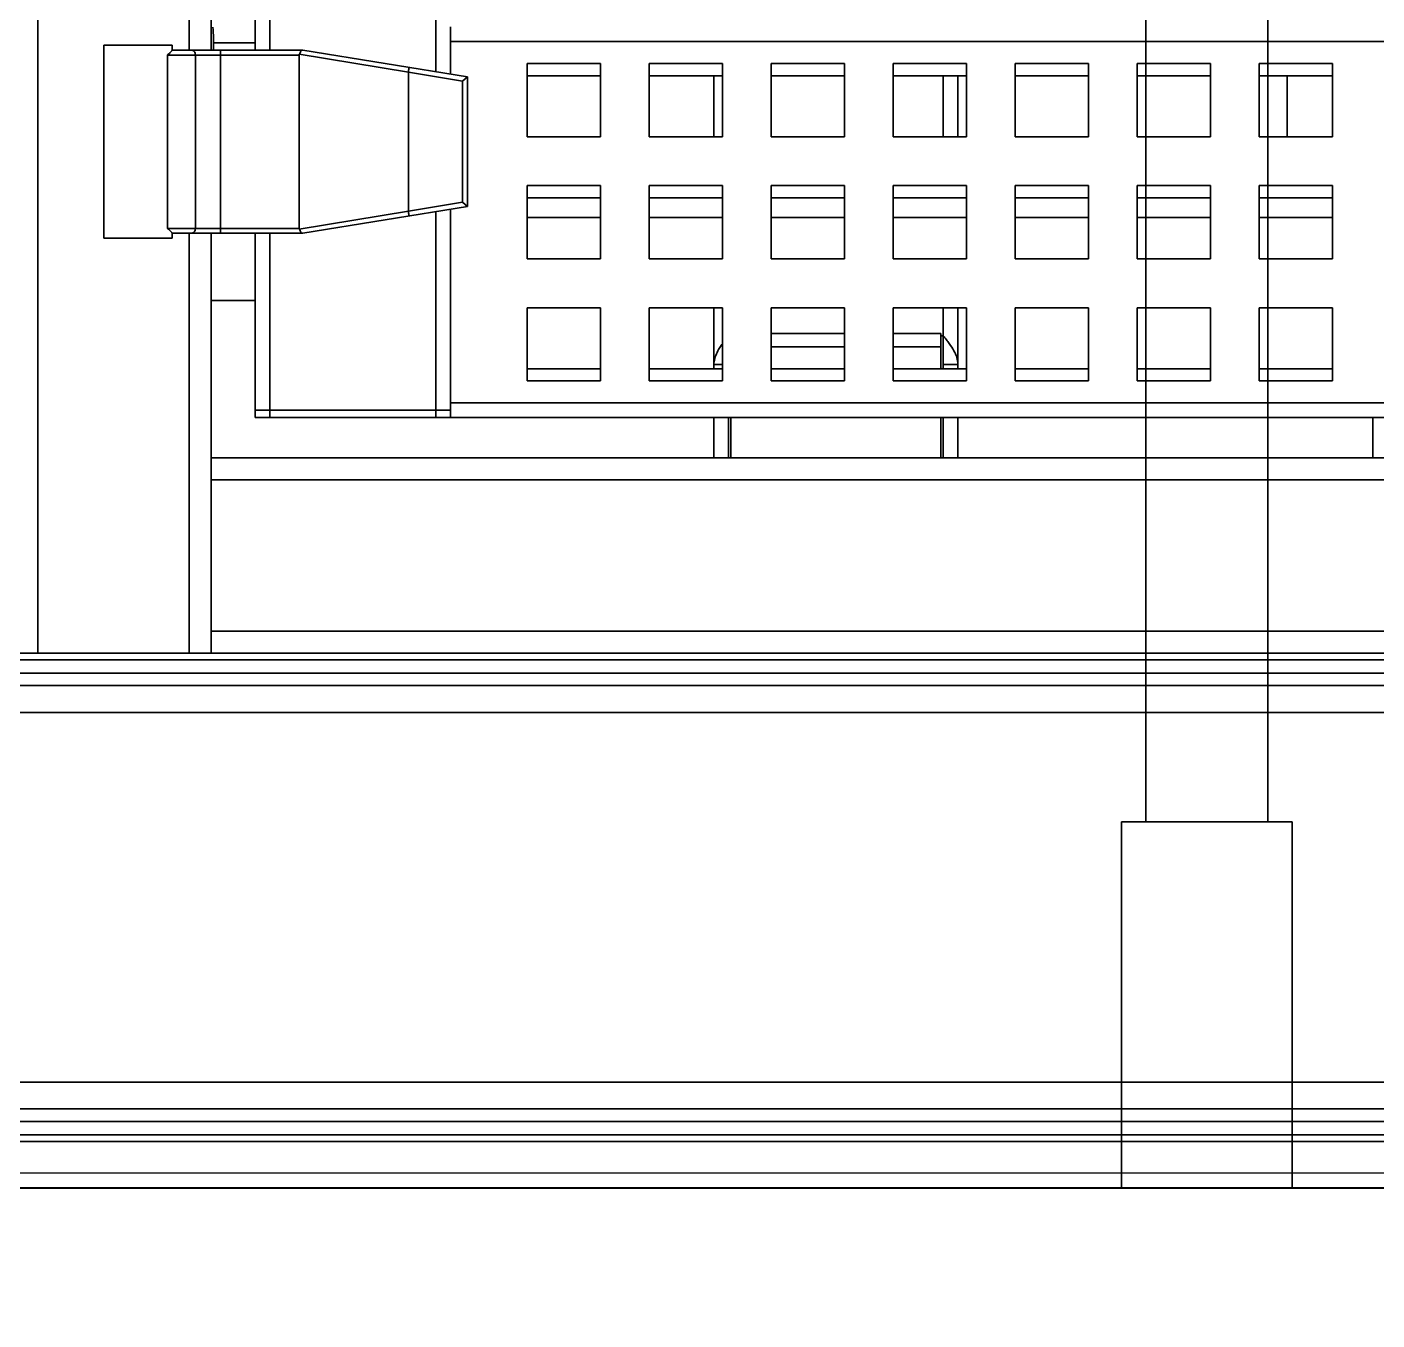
# Model space of a CAD drawing. Header units: millimetres. Extents: x 32496 to 166256, y 3504 to 23939.
# Drawn here: x 70662 to 71215, y 12027 to 12557 of the extents above; entities that cross this region are included whole.
import ezdxf

# ---------------------------------------------------------------- set-up
doc = ezdxf.new("R2010")
doc.units = ezdxf.units.MM
doc.layers.get('0').update_dxf_attribs({"lineweight": 35})
doc.layers.add('02___PRT_ALL_AXES', color=90, linetype='Continuous')

# ---------------------------------------------------------------- blocks, each defined once
blk = doc.blocks.new('DRGTJHYTHRTTR')
at = {"color": 7, "linetype": 'Continuous'}
for p, q in [((53199.04, -50735.69), (53199.04, -50335.69)), ((53249.04, -50735.69), (53249.04, -50335.69)), ((53189.04, -50885.69), (53189.04, -50735.69)), ((53189.04, -50735.69), (53259.04, -50735.69)), ((53259.04, -50885.69), (53259.04, -50735.69))]:
    blk.add_line(p, q, dxfattribs=at)
at = {"layer": '02___PRT_ALL_AXES', "color": 7, "linetype": 'Continuous'}
blk.add_line((60556.04, -50885.69), (45964.04, -50885.69), dxfattribs=at)
blk = doc.blocks.new('8-1250')
at = {"linetype": 'Continuous'}
for p, q in [((-2380.13, -32152.29), (-2380.13, -34671.29)), ((-2217.13, -34433.17), (-2217.13, -33790.41)), ((-2318.13, -33799.29), (-2318.13, -34424.29)), ((-2309.13, -33799.29), (-2309.13, -34424.29)), ((-2291.13, -34424.29), (-2291.13, -33799.29)), ((-2285.13, -33799.29), (-2285.13, -34424.29)), ((-2211.13, -34434.15), (-2211.13, -34414.79)), ((-2325.13, -34422.29), (-2353.13, -34422.29)), ((-2353.13, -34501.29), (-2353.13, -34422.29)), ((-2325.13, -34424.29), (-2325.13, -34422.29)), ((-2308.13, -34421.29), (-2291.13, -34421.29)), ((-1585.13, -34420.79), (-2211.13, -34420.79)), ((-2273.13, -34426.29), (-2327.1, -34426.29)), ((-2327.1, -34426.29), (-2327.1, -34497.29)), ((-2325.13, -34424.29), (-2271.63, -34424.29)), ((-2315.62, -34497.29), (-2315.62, -34426.29)), ((-2305.3, -34424.29), (-2305.3, -34499.29)), ((-2273.13, -34426.29), (-2273.13, -34497.29)), ((-2273.05, -34426.01), (-2228.32, -34433.29)), ((-2271.63, -34424.29), (-2204.13, -34435.29)), ((-2228.33, -34433.37), (-2206.13, -34436.99)), ((-2228.33, -34433.37), (-2228.33, -34490.21)), ((-2149.63, -34429.79), (-2179.63, -34429.79)), ((-2179.63, -34429.79), (-2179.63, -34459.79)), ((-2149.63, -34459.79), (-2149.63, -34429.79)), ((-2099.63, -34429.79), (-2129.63, -34429.79)), ((-2129.63, -34429.79), (-2129.63, -34459.79)), ((-2099.63, -34459.79), (-2099.63, -34429.79)), ((-2049.63, -34429.79), (-2079.63, -34429.79)), ((-2079.63, -34429.79), (-2079.63, -34459.79)), ((-2049.63, -34459.79), (-2049.63, -34429.79)), ((-1999.63, -34429.79), (-2029.63, -34429.79)), ((-2029.63, -34429.79), (-2029.63, -34459.79)), ((-1999.63, -34459.79), (-1999.63, -34429.79)), ((-1949.63, -34429.79), (-1979.63, -34429.79)), ((-1979.63, -34429.79), (-1979.63, -34459.79)), ((-1949.63, -34459.79), (-1949.63, -34429.79)), ((-1899.63, -34429.79), (-1929.63, -34429.79)), ((-1929.63, -34429.79), (-1929.63, -34459.79)), ((-1899.63, -34459.79), (-1899.63, -34429.79)), ((-1849.63, -34429.79), (-1879.63, -34429.79)), ((-1879.63, -34429.79), (-1879.63, -34459.79)), ((-1849.63, -34459.79), (-1849.63, -34429.79)), ((-2204.13, -34435.29), (-2206.13, -34436.99)), ((-2206.13, -34486.59), (-2206.13, -34436.99)), ((-2204.13, -34435.29), (-2204.13, -34488.29)), ((-2179.63, -34434.79), (-2149.63, -34434.79)), ((-2129.63, -34434.79), (-2099.63, -34434.79)), ((-2103.13, -34459.79), (-2103.13, -34434.79)), ((-2079.63, -34434.79), (-2049.63, -34434.79)), ((-2029.63, -34434.79), (-1999.63, -34434.79)), ((-2009.13, -34459.79), (-2009.13, -34434.79)), ((-2003.13, -34434.79), (-2003.13, -34459.79)), ((-1979.63, -34434.79), (-1949.63, -34434.79)), ((-1929.63, -34434.79), (-1899.63, -34434.79)), ((-1879.63, -34434.79), (-1849.63, -34434.79)), ((-1868.13, -34434.79), (-1868.13, -34459.79)), ((-2179.63, -34459.79), (-2149.63, -34459.79)), ((-2129.63, -34459.79), (-2099.63, -34459.79)), ((-2079.63, -34459.79), (-2049.63, -34459.79)), ((-2029.63, -34459.79), (-1999.63, -34459.79)), ((-1979.63, -34459.79), (-1949.63, -34459.79)), ((-1929.63, -34459.79), (-1899.63, -34459.79)), ((-1879.63, -34459.79), (-1849.63, -34459.79)), ((-2149.63, -34479.79), (-2179.63, -34479.79)), ((-2179.63, -34479.79), (-2179.63, -34509.79)), ((-2149.63, -34509.79), (-2149.63, -34479.79)), ((-2099.63, -34479.79), (-2129.63, -34479.79)), ((-2129.63, -34479.79), (-2129.63, -34509.79)), ((-2099.63, -34509.79), (-2099.63, -34479.79)), ((-2049.63, -34479.79), (-2079.63, -34479.79)), ((-2079.63, -34479.79), (-2079.63, -34509.79)), ((-2049.63, -34509.79), (-2049.63, -34479.79)), ((-1999.63, -34479.79), (-2029.63, -34479.79)), ((-2029.63, -34479.79), (-2029.63, -34509.79)), ((-1999.63, -34509.79), (-1999.63, -34479.79)), ((-1949.63, -34479.79), (-1979.63, -34479.79)), ((-1979.63, -34479.79), (-1979.63, -34509.79)), ((-1949.63, -34509.79), (-1949.63, -34479.79)), ((-1899.63, -34479.79), (-1929.63, -34479.79)), ((-1929.63, -34479.79), (-1929.63, -34509.79)), ((-1899.63, -34509.79), (-1899.63, -34479.79)), ((-1849.63, -34479.79), (-1879.63, -34479.79)), ((-1879.63, -34479.79), (-1879.63, -34509.79)), ((-1849.63, -34509.79), (-1849.63, -34479.79)), ((-2271.63, -34499.29), (-2204.13, -34488.29)), ((-2206.13, -34486.59), (-2228.33, -34490.21)), ((-2211.13, -34574.79), (-2211.13, -34489.43)), ((-2204.13, -34488.29), (-2206.13, -34486.59)), ((-2149.63, -34484.79), (-2179.63, -34484.79)), ((-2099.63, -34484.79), (-2129.63, -34484.79)), ((-2049.63, -34484.79), (-2079.63, -34484.79)), ((-1999.63, -34484.79), (-2029.63, -34484.79)), ((-1949.63, -34484.79), (-1979.63, -34484.79)), ((-1899.63, -34484.79), (-1929.63, -34484.79)), ((-1849.63, -34484.79), (-1879.63, -34484.79)), ((-2228.32, -34490.28), (-2273.05, -34497.57)), ((-2217.13, -34571.79), (-2217.13, -34490.41)), ((-2149.63, -34492.79), (-2179.63, -34492.79)), ((-2099.63, -34492.79), (-2129.63, -34492.79)), ((-2049.63, -34492.79), (-2079.63, -34492.79)), ((-1999.63, -34492.79), (-2029.63, -34492.79)), ((-1949.63, -34492.79), (-1979.63, -34492.79)), ((-1899.63, -34492.79), (-1929.63, -34492.79)), ((-1849.63, -34492.79), (-1879.63, -34492.79)), ((-2327.1, -34497.29), (-2273.13, -34497.29)), ((-2325.13, -34499.29), (-2271.63, -34499.29)), ((-2325.13, -34499.29), (-2325.13, -34501.29)), ((-2318.13, -34499.29), (-2318.13, -34671.29)), ((-2309.13, -34499.29), (-2309.13, -34591.29)), ((-2291.13, -34571.79), (-2291.13, -34499.29)), ((-2285.13, -34499.29), (-2285.13, -34571.79)), ((-2353.13, -34501.29), (-2325.13, -34501.29)), ((-2179.63, -34509.79), (-2149.63, -34509.79)), ((-2129.63, -34509.79), (-2099.63, -34509.79)), ((-2079.63, -34509.79), (-2049.63, -34509.79)), ((-2029.63, -34509.79), (-1999.63, -34509.79)), ((-1979.63, -34509.79), (-1949.63, -34509.79)), ((-1929.63, -34509.79), (-1899.63, -34509.79)), ((-1879.63, -34509.79), (-1849.63, -34509.79)), ((-2291.13, -34526.79), (-2309.13, -34526.79)), ((-2149.63, -34529.79), (-2179.63, -34529.79)), ((-2179.63, -34529.79), (-2179.63, -34559.79)), ((-2149.63, -34559.79), (-2149.63, -34529.79)), ((-2099.63, -34529.79), (-2129.63, -34529.79)), ((-2129.63, -34529.79), (-2129.63, -34559.79)), ((-2103.13, -34554.79), (-2103.13, -34529.79)), ((-2099.63, -34559.79), (-2099.63, -34529.79)), ((-2049.63, -34529.79), (-2079.63, -34529.79)), ((-2079.63, -34529.79), (-2079.63, -34559.79)), ((-2049.63, -34559.79), (-2049.63, -34529.79)), ((-1999.63, -34529.79), (-2029.63, -34529.79)), ((-2029.63, -34529.79), (-2029.63, -34559.79)), ((-2009.13, -34541.29), (-2009.13, -34529.79)), ((-2003.13, -34554.79), (-2003.13, -34529.79)), ((-1999.63, -34559.79), (-1999.63, -34529.79)), ((-1949.63, -34529.79), (-1979.63, -34529.79)), ((-1979.63, -34529.79), (-1979.63, -34559.79)), ((-1949.63, -34559.79), (-1949.63, -34529.79)), ((-1899.63, -34529.79), (-1929.63, -34529.79)), ((-1929.63, -34529.79), (-1929.63, -34559.79)), ((-1899.63, -34559.79), (-1899.63, -34529.79)), ((-1849.63, -34529.79), (-1879.63, -34529.79)), ((-1879.63, -34529.79), (-1879.63, -34559.79)), ((-1849.63, -34559.79), (-1849.63, -34529.79)), ((-2079.63, -34540.41), (-2049.63, -34540.41)), ((-2029.63, -34540.41), (-2010.13, -34540.41)), ((-2010.13, -34554.79), (-2010.13, -34540.41)), ((-2009.13, -34541.29), (-2010.13, -34541.29)), ((-2009.13, -34554.79), (-2009.13, -34541.29)), ((-2049.63, -34545.85), (-2079.63, -34545.85)), ((-2010.13, -34545.85), (-2029.63, -34545.85)), ((-2149.63, -34554.79), (-2179.63, -34554.79)), ((-2099.63, -34554.79), (-2129.63, -34554.79)), ((-2099.63, -34553.09), (-2103.13, -34553.09)), ((-2049.63, -34554.79), (-2079.63, -34554.79)), ((-1999.63, -34554.79), (-2029.63, -34554.79)), ((-2003.13, -34553.09), (-2009.13, -34553.09)), ((-1949.63, -34554.79), (-1979.63, -34554.79)), ((-1899.63, -34554.79), (-1929.63, -34554.79)), ((-1849.63, -34554.79), (-1879.63, -34554.79)), ((-2179.63, -34559.79), (-2149.63, -34559.79)), ((-2129.63, -34559.79), (-2099.63, -34559.79)), ((-2079.63, -34559.79), (-2049.63, -34559.79)), ((-2029.63, -34559.79), (-1999.63, -34559.79)), ((-1979.63, -34559.79), (-1949.63, -34559.79)), ((-1929.63, -34559.79), (-1899.63, -34559.79)), ((-1879.63, -34559.79), (-1849.63, -34559.79)), ((-2211.13, -34571.79), (-2291.13, -34571.79)), ((-2291.13, -34571.79), (-2211.13, -34571.79)), ((-2291.13, -34574.79), (-2291.13, -34571.79)), ((-2285.13, -34571.79), (-2285.13, -34574.79)), ((-2217.13, -34574.79), (-2217.13, -34571.79)), ((-2211.13, -34568.79), (-1590.13, -34568.79)), ((-2291.13, -34574.79), (-2211.13, -34574.79)), ((-1585.13, -34574.79), (-2211.13, -34574.79)), ((-2103.13, -34574.79), (-2103.13, -34591.29)), ((-2097.13, -34591.29), (-2097.13, -34574.79)), ((-2096.13, -34591.29), (-2096.13, -34574.79)), ((-2010.13, -34591.29), (-2010.13, -34574.79)), ((-2009.13, -34574.79), (-2009.13, -34591.29)), ((-2003.13, -34591.29), (-2003.13, -34574.79)), ((-1833.13, -34574.79), (-1833.13, -34591.29)), ((-1583.32, -34591.29), (-2309.13, -34591.29)), ((-2309.13, -34671.29), (-2309.13, -34591.29)), ((-1580.73, -34600.29), (-2309.13, -34600.29)), ((-1386.63, -34662.29), (-2309.13, -34662.29)), ((-1303.63, -34671.29), (-2392.13, -34671.29)), ((3761.37, -34674.01), (-7907.13, -34674.01)), ((3761.37, -34679.48), (-7907.13, -34679.48)), ((3115.87, -34684.6), (-7857.13, -34684.6)), ((3115.87, -34695.54), (-7857.13, -34695.54)), ((4052.87, -34847.03), (-7783.13, -34847.03)), ((4052.87, -34857.98), (-7783.13, -34857.98)), ((4052.87, -34863.1), (-7783.13, -34863.1)), ((4052.87, -34868.57), (-7783.13, -34868.57)), ((4052.87, -34871.29), (-7783.13, -34871.29))]:
    blk.add_line(p, q, dxfattribs=at)
for centre, radius, start, end in [((-2363.13, -34421.29), 55, 357.292, 6.7169), ((-2069.79, -34566.21), 36.89, 144.091, 145.3268), ((-2063.96, -34586.73), 71.2, 37.1893, 37.949), ((-2093.66, -34553.1), 9.47, 172.8537, 179.9587)]:
    blk.add_arc(centre, radius, start, end, dxfattribs=at)
for centre, major_axis, ratio, start_param, end_param in [((-2264.98, -34426.29), (8.15, 0), 0.245536, 2.999882, 3.141593), ((-2220.18, -34434.7), (8.14, -1.41), 0.241938, -3.138028, -3.099665), ((-2220.18, -34488.88), (8.14, 1.41), 0.241938, 3.099665, 3.138028), ((-2264.98, -34497.29), (8.15, 0), 0.245536, -3.141593, -2.999882)]:
    blk.add_ellipse(centre, major_axis=major_axis, ratio=ratio, start_param=start_param, end_param=end_param, dxfattribs=at)
for points, knots in [([(-2327.1, -34426.29), (-2326.95, -34426.18), (-2326.66, -34425.96), (-2326.27, -34425.62), (-2325.94, -34425.3), (-2325.66, -34425.01), (-2325.47, -34424.78), (-2325.34, -34424.61), (-2325.27, -34424.51), (-2325.21, -34424.43), (-2325.17, -34424.37), (-2325.15, -34424.33), (-2325.14, -34424.31), (-2325.13, -34424.3), (-2325.13, -34424.29), (-2325.13, -34424.29)], [0, 0, 0, 0, 0.198275, 0.380694, 0.545565, 0.690776, 0.813479, 0.865244, 0.909841, 0.946555, 0.974535, 0.984937, 0.992762, 0.997839, 1, 1, 1, 1]), ([(-2315.62, -34426.29), (-2315.62, -34426.03), (-2315.7, -34425.52), (-2316.07, -34424.86), (-2316.64, -34424.4), (-2317.11, -34424.29), (-2317.34, -34424.29)], [0, 0, 0, 0, 0.267215, 0.524636, 0.767656, 1, 1, 1, 1]), ([(-2271.77, -34424.29), (-2271.84, -34424.29), (-2271.98, -34424.3), (-2272.17, -34424.4), (-2272.32, -34424.56), (-2272.5, -34424.88), (-2272.72, -34425.38), (-2272.92, -34425.79), (-2273.05, -34426.01)], [0, 0, 0, 0, 0.095491, 0.181572, 0.27513, 0.386659, 0.667027, 1, 1, 1, 1]), ([(-2228.25, -34431.36), (-2228.23, -34431.36), (-2228.21, -34431.4), (-2228.19, -34431.45), (-2228.18, -34431.55), (-2228.17, -34431.71), (-2228.17, -34432.06), (-2228.22, -34432.6), (-2228.28, -34433.05), (-2228.32, -34433.29)], [0, 0, 0, 0, 0.029584, 0.055175, 0.088913, 0.180604, 0.302705, 0.62104, 1, 1, 1, 1]), ([(-2228.25, -34492.22), (-2228.23, -34492.22), (-2228.21, -34492.18), (-2228.19, -34492.12), (-2228.18, -34492.03), (-2228.17, -34491.86), (-2228.17, -34491.52), (-2228.22, -34490.98), (-2228.28, -34490.53), (-2228.32, -34490.28)], [0, 0, 0, 0, 0.029584, 0.055174, 0.088913, 0.180604, 0.302705, 0.62104, 1, 1, 1, 1]), ([(-2325.13, -34499.29), (-2325.13, -34499.29), (-2325.13, -34499.28), (-2325.14, -34499.27), (-2325.15, -34499.25), (-2325.17, -34499.21), (-2325.21, -34499.15), (-2325.27, -34499.07), (-2325.34, -34498.97), (-2325.47, -34498.8), (-2325.66, -34498.57), (-2325.94, -34498.28), (-2326.27, -34497.96), (-2326.66, -34497.62), (-2326.95, -34497.4), (-2327.1, -34497.29)], [0, 0, 0, 0, 0.002161, 0.007238, 0.015063, 0.025465, 0.053445, 0.090159, 0.134756, 0.186521, 0.309224, 0.454435, 0.619306, 0.801725, 1, 1, 1, 1]), ([(-2317.34, -34499.29), (-2317.11, -34499.29), (-2316.64, -34499.18), (-2316.07, -34498.72), (-2315.7, -34498.06), (-2315.62, -34497.55), (-2315.62, -34497.29)], [0, 0, 0, 0, 0.232344, 0.475364, 0.732785, 1, 1, 1, 1]), ([(-2273.05, -34497.57), (-2272.92, -34497.79), (-2272.72, -34498.2), (-2272.5, -34498.7), (-2272.32, -34499.01), (-2272.17, -34499.18), (-2271.98, -34499.28), (-2271.84, -34499.29), (-2271.77, -34499.29)], [0, 0, 0, 0, 0.332942, 0.613322, 0.724857, 0.81841, 0.904497, 1, 1, 1, 1]), ([(-2100.13, -34545.22), (-2100.5, -34545.77), (-2101.84, -34547.81), (-2102.83, -34550.15), (-2103.05, -34551.92)], [0, 0, 0, 0, 0.270847, 1, 1, 1, 1]), ([(-2003.93, -34549.16), (-2004.06, -34548.82), (-2004.68, -34547.45), (-2005.48, -34546.17), (-2006.13, -34545.22)], [0, 0, 0, 0, 0.238512, 1, 1, 1, 1]), ([(-2003.13, -34553.09), (-2003.13, -34552.1), (-2003.35, -34550.75), (-2003.8, -34549.48), (-2003.93, -34549.16)], [0, 0, 0, 0, 0.741163, 1, 1, 1, 1])]:
    blk.add_open_spline(points, degree=3, knots=knots, dxfattribs=at)
for points in [[(-2007.81, -34542.95), (-2008.25, -34542.39), (-2008.69, -34541.84), (-2009.13, -34541.29)], [(-2006.13, -34545.22), (-2006.49, -34544.71), (-2006.86, -34544.2), (-2007.24, -34543.7)]]:
    blk.add_open_spline(points, degree=3, dxfattribs=at)

msp = doc.modelspace()

# ---------------------------------------------------------------- linework, layer by layer
at = {"color": 6, "lineweight": 25}
msp.add_lwpolyline([(63904.988, 12081.132), (78477.571, 12081.132), (78477.571, 12087.168), (63904.988, 12087.168)], close=True, dxfattribs=at)
msp.add_lwpolyline([(63884.988, 12081.132), (78477.571, 12080.821), (78476.988, 11881.107), (63884.988, 11881.107)], close=True)

# ---------------------------------------------------------------- block references
at = {"color": 6}
msp.add_blockref('8-1250', (73046.131, 46971.457), dxfattribs=at)
msp.add_blockref('DRGTJHYTHRTTR', (17920.951, 62966.819))

doc.saveas('drawing.dxf')
